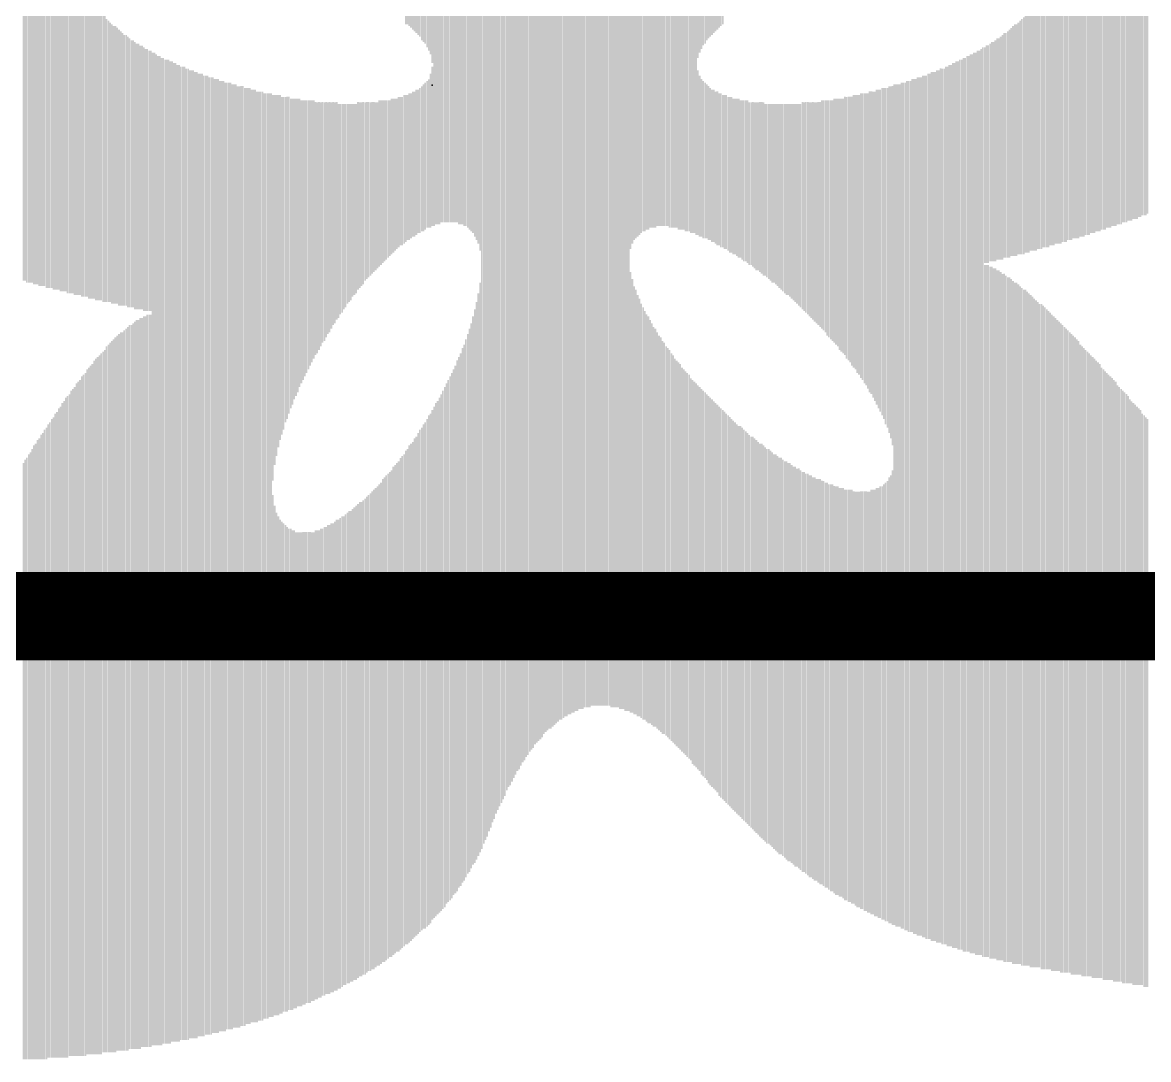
# Model space of a CAD drawing. Extents: x -31.8 to 31.8, y -40.8 to 40.8.
# Drawn here: x -23.448 to -21.832, y -34.926 to -33.438 of the extents above; entities that cross this region are included whole.
import ezdxf

# ---------------------------------------------------------------- set-up
doc = ezdxf.new("R2010")
doc.units = 0
for name, color, linetype in [('21', 253, 'CONTINUOUS'), ('22', 253, 'CONTINUOUS'), ('23', 53, 'CONTINUOUS')]:
    doc.layers.add(name, color=color, linetype=linetype)

# ---------------------------------------------------------------- blocks, each defined once
blk = doc.blocks.new('RECT')
blk.add_solid([(-0.5, -0.5), (0.5, -0.5), (-0.5, 0.5), (0.5, 0.5)])

msp = doc.modelspace()

# ---------------------------------------------------------------- linework, layer by layer
at = {"layer": '22', "const_width": 0.127}
msp.add_lwpolyline([(-25, -34.29), (-20.3, -34.29)], dxfattribs=at)
at = {"layer": '23'}
msp.add_point((-22.86, -33.528), dxfattribs=at)

# ---------------------------------------------------------------- block references
at = {"layer": '21', "rotation": 90}
for p, xscale, yscale in [((-22.7634, -33.3134), 2.4994, 0.0026), ((-22.7608, -33.3109), 2.4942, 0.0024), ((-22.7583, -33.3071), 2.4916, 0.0024), ((-22.7812, -33.3439), 2.5248, 0.0026), ((-22.7786, -33.3389), 2.5196, 0.0024), ((-22.7761, -33.335), 2.5172, 0.0026), ((-22.7735, -33.33), 2.512, 0.0024), ((-22.771, -33.3262), 2.5094, 0.0024), ((-22.7685, -33.3211), 2.5044, 0.0026), ((-22.7659, -33.3173), 2.5018, 0.0024), ((-22.7964, -32.9236), 1.6534, 0.0024), ((-22.7939, -32.9248), 1.6612, 0.0026), ((-22.7913, -32.9286), 1.6738, 0.0024), ((-22.7888, -33.3566), 2.535, 0.0026), ((-22.7862, -33.3515), 2.5298, 0.0024), ((-22.7837, -33.3478), 2.5272, 0.0024), ((-22.8142, -32.921), 1.618, 0.0026), ((-22.8116, -32.9198), 1.6204, 0.0024), ((-22.8091, -32.9197), 1.6256, 0.0024), ((-22.8066, -32.9198), 1.6306, 0.0026), ((-22.804, -32.9197), 1.6358, 0.0024), ((-22.8015, -32.921), 1.6382, 0.0026), ((-22.7989, -32.9223), 1.6458, 0.0024), ((-22.832, -32.9274), 1.595, 0.0026), ((-22.8294, -32.9261), 1.5976, 0.0024), ((-22.8269, -32.9248), 1.6002, 0.0026), ((-22.8243, -32.9236), 1.6026, 0.0024), ((-22.8218, -32.9235), 1.6078, 0.0024), ((-22.8193, -32.9223), 1.6102, 0.0026), ((-22.8167, -32.921), 1.6128, 0.0024), ((-22.8472, -32.935), 1.5798, 0.0024), ((-22.8447, -32.9337), 1.5824, 0.0026), ((-22.8421, -32.9324), 1.585, 0.0024), ((-22.8396, -32.9312), 1.5874, 0.0026), ((-22.837, -32.9299), 1.59, 0.0024), ((-22.8345, -32.9286), 1.5926, 0.0024), ((-22.8624, -32.822), 1.3232, 0.0024), ((-22.8599, -32.827), 1.3386, 0.0024), ((-22.8574, -32.9426), 1.5748, 0.0026), ((-22.8548, -32.94), 1.5748, 0.0024), ((-22.8523, -32.9388), 1.5772, 0.0026), ((-22.8497, -32.9375), 1.5798, 0.0024), ((-22.8802, -32.8169), 1.2776, 0.0024), ((-22.8777, -32.8169), 1.2826, 0.0026), ((-22.8751, -32.8182), 1.2902, 0.0024), ((-22.8726, -32.8181), 1.2954, 0.0024), ((-22.8701, -32.8182), 1.3004, 0.0026), ((-22.8675, -32.8194), 1.308, 0.0024), ((-22.865, -32.8207), 1.3156, 0.0026), ((-22.5703, -32.9617), 1.5772, 0.0024), ((-22.5678, -32.9617), 1.5722, 0.0024), ((-22.5653, -32.9616), 1.5672, 0.0026), ((-22.5627, -32.9604), 1.5646, 0.0024), ((-22.8929, -32.8182), 1.2496, 0.0024), ((-22.8904, -32.8181), 1.2548, 0.0026), ((-22.8878, -32.8181), 1.2598, 0.0024), ((-22.8853, -32.8169), 1.2674, 0.0024), ((-22.8828, -32.8169), 1.2724, 0.0026), ((-22.5602, -32.9604), 1.5594, 0.0026), ((-22.5576, -32.9591), 1.557, 0.0024), ((-22.5551, -32.9604), 1.5544, 0.0024), ((-22.5526, -32.9604), 1.5494, 0.0026), ((-22.55, -32.9604), 1.5494, 0.0024), ((-22.5475, -32.9604), 1.5442, 0.0026), ((-22.5449, -32.9616), 1.5418, 0.0024), ((-22.5424, -32.9616), 1.5418, 0.0024), ((-22.5399, -32.9629), 1.5392, 0.0026), ((-22.5373, -32.9617), 1.5366, 0.0024), ((-22.898, -32.8194), 1.242, 0.0024), ((-22.8955, -32.8181), 1.2446, 0.0026), ((-22.5348, -32.9629), 1.5342, 0.0026), ((-22.5322, -32.9642), 1.5316, 0.0024), ((-22.5297, -32.9642), 1.5316, 0.0024), ((-22.5272, -32.9655), 1.529, 0.0026), ((-22.5246, -32.9655), 1.529, 0.0024), ((-22.5221, -32.9667), 1.5266, 0.0026), ((-22.5195, -32.9693), 1.5264, 0.0024), ((-22.517, -32.9693), 1.5264, 0.0024), ((-22.5145, -32.9705), 1.524, 0.0026), ((-22.5119, -32.9705), 1.524, 0.0024), ((-22.5094, -32.9718), 1.5214, 0.0026), ((-22.5068, -32.9744), 1.5214, 0.0024), ((-22.5043, -32.9744), 1.5214, 0.0024), ((-22.5018, -32.9756), 1.519, 0.0026), ((-22.4992, -32.9756), 1.519, 0.0024), ((-22.4967, -32.9782), 1.5188, 0.0026), ((-22.4941, -32.9794), 1.5164, 0.0024), ((-22.4916, -32.9794), 1.5164, 0.0024), ((-22.4891, -32.982), 1.5162, 0.0026), ((-22.4865, -32.9832), 1.5138, 0.0024), ((-22.484, -32.9832), 1.5138, 0.0026), ((-22.4814, -32.9858), 1.5138, 0.0024), ((-22.4789, -32.8588), 1.2598, 0.0024), ((-22.4764, -32.8563), 1.2496, 0.0026), ((-22.4738, -32.855), 1.242, 0.0024), ((-22.4713, -32.8524), 1.237, 0.0026), ((-22.4687, -32.8525), 1.2318, 0.0024), ((-22.4662, -32.8499), 1.2268, 0.0024), ((-22.4637, -32.8499), 1.2216, 0.0026), ((-22.4611, -32.8499), 1.2166, 0.0024), ((-22.4586, -32.8486), 1.2142, 0.0026), ((-22.456, -32.8486), 1.209, 0.0024), ((-22.4535, -32.8474), 1.2064, 0.0024), ((-22.451, -32.8473), 1.2014, 0.0026), ((-22.4484, -32.8474), 1.1962, 0.0024), ((-22.4459, -32.8461), 1.1938, 0.0026), ((-22.4433, -32.8461), 1.1886, 0.0024), ((-21.8515, -33.2957), 0.8482, 0.0024), ((-21.849, -33.2957), 0.8482, 0.0026), ((-21.8464, -33.2944), 0.8458, 0.0024), ((-21.8439, -33.2944), 0.8458, 0.0024), ((-21.8414, -33.2931), 0.8432, 0.0026), ((-21.8388, -33.2931), 0.8432, 0.0024), ((-21.8363, -33.2918), 0.8458, 0.0026), ((-21.8337, -33.2906), 0.8432, 0.0024), ((-21.9252, -33.3172), 0.856, 0.0026), ((-21.9226, -33.316), 0.8534, 0.0024), ((-21.9201, -33.316), 0.8534, 0.0024), ((-21.9176, -33.316), 0.8534, 0.0026), ((-21.915, -33.3134), 0.8534, 0.0024), ((-21.9125, -33.3134), 0.8534, 0.0026), ((-21.9099, -33.3134), 0.8534, 0.0024), ((-21.9074, -33.3109), 0.8534, 0.0024), ((-21.9049, -33.3109), 0.8534, 0.0026), ((-21.9023, -33.3109), 0.8534, 0.0024), ((-21.8998, -33.3097), 0.8508, 0.0026), ((-21.8972, -33.3084), 0.8534, 0.0024), ((-21.8947, -33.3084), 0.8534, 0.0024), ((-21.8922, -33.3071), 0.8508, 0.0026), ((-21.8896, -33.3071), 0.8508, 0.0024), ((-21.8871, -33.3058), 0.8534, 0.0026), ((-21.8845, -33.3046), 0.8508, 0.0024), ((-21.882, -33.3046), 0.8508, 0.0024), ((-21.8795, -33.3046), 0.8508, 0.0026), ((-21.8769, -33.302), 0.8508, 0.0024), ((-21.8744, -33.302), 0.8508, 0.0026), ((-21.8718, -33.302), 0.8508, 0.0024), ((-21.8693, -33.3007), 0.8484, 0.0024), ((-21.8668, -33.3007), 0.8484, 0.0026), ((-21.8642, -33.2995), 0.8508, 0.0024), ((-21.8617, -33.2982), 0.8484, 0.0026), ((-21.8591, -33.2982), 0.8484, 0.0024), ((-21.8566, -33.2982), 0.8484, 0.0024), ((-21.8541, -33.2969), 0.8458, 0.0026), ((-21.9709, -33.3312), 0.8534, 0.0024), ((-21.9684, -33.3312), 0.8534, 0.0026), ((-21.9658, -33.33), 0.8508, 0.0024), ((-21.9633, -33.3287), 0.8534, 0.0026), ((-21.9607, -33.3287), 0.8534, 0.0024), ((-21.9582, -33.3287), 0.8534, 0.0024), ((-21.9557, -33.3261), 0.8534, 0.0026), ((-21.9531, -33.3261), 0.8534, 0.0024), ((-21.9506, -33.3261), 0.8534, 0.0026), ((-21.948, -33.3236), 0.8534, 0.0024), ((-21.9455, -33.3236), 0.8534, 0.0024), ((-21.943, -33.3236), 0.8534, 0.0026), ((-21.9404, -33.3211), 0.8534, 0.0024), ((-21.9379, -33.3211), 0.8534, 0.0026), ((-21.9353, -33.3211), 0.8534, 0.0024), ((-21.9328, -33.3198), 0.856, 0.0024), ((-21.9303, -33.3185), 0.8534, 0.0026), ((-21.9277, -33.3185), 0.8534, 0.0024), ((-21.9912, -33.3376), 0.8508, 0.0024), ((-21.9887, -33.3376), 0.8508, 0.0026), ((-21.9861, -33.3376), 0.8508, 0.0024), ((-21.9836, -33.3351), 0.8508, 0.0024), ((-21.9811, -33.3351), 0.8508, 0.0026), ((-21.9785, -33.3338), 0.8534, 0.0024), ((-21.976, -33.3338), 0.8534, 0.0026), ((-21.9734, -33.3325), 0.8508, 0.0024), ((-23.4466, -33.4138), 0.7898, 0.0024), ((-23.4441, -33.4138), 0.7898, 0.0024), ((-23.4416, -33.4151), 0.7924, 0.0026), ((-23.439, -33.4151), 0.7924, 0.0024), ((-23.4365, -33.4151), 0.7924, 0.0026), ((-23.4339, -33.4151), 0.7924, 0.0024), ((-23.4314, -33.4163), 0.795, 0.0024), ((-23.4289, -33.4163), 0.795, 0.0026), ((-23.4263, -33.4163), 0.795, 0.0024), ((-23.4238, -33.4176), 0.7974, 0.0026), ((-23.4212, -33.4176), 0.7974, 0.0024), ((-23.4187, -33.4176), 0.7974, 0.0024), ((-23.4162, -33.4176), 0.7974, 0.0026), ((-23.4136, -33.4201), 0.7976, 0.0024), ((-23.4111, -33.4201), 0.7976, 0.0026), ((-23.4085, -33.4201), 0.7976, 0.0024), ((-23.406, -33.4201), 0.7976, 0.0024), ((-23.4035, -33.4214), 0.8, 0.0026), ((-23.4009, -33.4214), 0.8, 0.0024), ((-23.3984, -33.4214), 0.8, 0.0026), ((-23.3958, -33.4214), 0.8, 0.0024), ((-23.3933, -33.4227), 0.8026, 0.0024), ((-23.3908, -33.4227), 0.8026, 0.0026), ((-23.3882, -33.424), 0.8, 0.0024), ((-23.3857, -33.424), 0.8, 0.0026), ((-23.3831, -33.4252), 0.8026, 0.0024), ((-23.3806, -33.4252), 0.8026, 0.0024), ((-23.3781, -33.4252), 0.8026, 0.0026), ((-23.3755, -33.4252), 0.8026, 0.0024), ((-23.373, -33.4265), 0.805, 0.0026), ((-23.3704, -33.4277), 0.8026, 0.0024), ((-23.3679, -33.4277), 0.8026, 0.0024), ((-23.3654, -33.4277), 0.8026, 0.0026), ((-23.3628, -33.429), 0.8052, 0.0024), ((-23.3603, -33.429), 0.8052, 0.0026), ((-23.3577, -33.429), 0.8052, 0.0024), ((-23.3552, -33.4303), 0.8026, 0.0024), ((-23.3527, -33.4315), 0.8052, 0.0026), ((-23.3501, -33.4315), 0.8052, 0.0024), ((-22.7558, -33.8672), 1.3614, 0.0026), ((-22.7532, -33.8811), 1.3182, 0.0024), ((-22.5729, -33.4849), 0.541, 0.0026), ((-22.7507, -33.89), 1.2904, 0.0026), ((-22.5754, -33.5001), 0.5258, 0.0024), ((-22.7481, -33.8964), 1.2724, 0.0024), ((-22.578, -33.8417), 1.1684, 0.0026), ((-22.7456, -33.9014), 1.2522, 0.0024), ((-22.5805, -33.8481), 1.1556, 0.0024), ((-22.7431, -33.904), 1.237, 0.0026), ((-22.5856, -33.8583), 1.1302, 0.0026), ((-22.583, -33.8544), 1.143, 0.0024), ((-22.7405, -33.9065), 1.2218, 0.0024), ((-22.738, -33.9091), 1.2064, 0.0026), ((-22.5881, -33.8634), 1.12, 0.0024), ((-22.7354, -33.9116), 1.1964, 0.0024), ((-22.7329, -33.9142), 1.181, 0.0024), ((-22.5932, -33.871), 1.0998, 0.0024), ((-22.5907, -33.8684), 1.11, 0.0026), ((-22.7304, -33.9142), 1.1708, 0.0026), ((-22.7278, -33.9167), 1.1608, 0.0024), ((-22.6008, -33.8812), 1.0794, 0.0024), ((-22.5983, -33.8786), 1.0846, 0.0026), ((-22.5957, -33.8748), 1.0922, 0.0024), ((-22.7253, -33.918), 1.148, 0.0026), ((-22.7227, -33.9192), 1.1404, 0.0024), ((-22.7202, -33.9193), 1.1302, 0.0024), ((-22.6059, -33.8862), 1.0642, 0.0024), ((-22.6034, -33.885), 1.0718, 0.0026), ((-22.7177, -33.9205), 1.1226, 0.0026), ((-22.7151, -33.9218), 1.115, 0.0024), ((-22.7126, -33.9218), 1.1048, 0.0026), ((-22.6161, -33.8951), 1.0464, 0.0026), ((-22.6135, -33.8938), 1.049, 0.0024), ((-22.611, -33.8913), 1.054, 0.0026), ((-22.6084, -33.8887), 1.0592, 0.0024), ((-22.71, -33.9231), 1.0972, 0.0024), ((-22.7075, -33.923), 1.0922, 0.0024), ((-22.705, -33.9243), 1.0846, 0.0026), ((-22.7024, -33.9243), 1.0794, 0.0024), ((-22.6999, -33.9231), 1.0718, 0.0026), ((-22.6973, -33.923), 1.0668, 0.0024), ((-22.6288, -33.904), 1.0286, 0.0026), ((-22.6262, -33.9027), 1.0312, 0.0024), ((-22.6237, -33.9014), 1.0338, 0.0026), ((-22.6211, -33.8989), 1.0388, 0.0024), ((-22.6186, -33.8976), 1.0414, 0.0024), ((-23.3476, -33.6132), 0.4418, 0.0026), ((-23.345, -33.6195), 0.4292, 0.0024), ((-22.6948, -33.9231), 1.0616, 0.0024), ((-22.6923, -33.923), 1.0566, 0.0026), ((-22.6897, -33.9243), 1.054, 0.0024), ((-22.6872, -33.9243), 1.049, 0.0026), ((-22.6846, -33.9231), 1.0464, 0.0024), ((-22.6821, -33.923), 1.0414, 0.0024), ((-22.6796, -33.9231), 1.0362, 0.0026), ((-22.677, -33.9218), 1.0336, 0.0024), ((-22.6745, -33.9218), 1.0336, 0.0026), ((-22.6516, -33.9154), 1.021, 0.0024), ((-22.6491, -33.9142), 1.0184, 0.0026), ((-22.6465, -33.9142), 1.0184, 0.0024), ((-22.644, -33.9129), 1.021, 0.0024), ((-22.6415, -33.9104), 1.021, 0.0026), ((-22.6389, -33.9104), 1.021, 0.0024), ((-22.6364, -33.9091), 1.0236, 0.0026), ((-22.6338, -33.9078), 1.0262, 0.0024), ((-22.6313, -33.9053), 1.026, 0.0024), ((-21.9938, -33.5827), 0.3656, 0.0026), ((-23.3425, -33.6233), 0.4268, 0.0024), ((-23.34, -33.6259), 0.4216, 0.0026), ((-23.3374, -33.6272), 0.419, 0.0024), ((-22.6719, -33.9218), 1.0286, 0.0024), ((-22.6694, -33.9205), 1.0262, 0.0024), ((-22.6669, -33.9205), 1.0262, 0.0026), ((-22.6643, -33.9192), 1.0236, 0.0024), ((-22.6618, -33.9192), 1.0236, 0.0026), ((-22.6592, -33.918), 1.021, 0.0024), ((-22.6567, -33.918), 1.021, 0.0024), ((-22.6542, -33.9167), 1.0184, 0.0026), ((-22.0039, -33.5941), 0.348, 0.0024), ((-22.0014, -33.5903), 0.3504, 0.0026), ((-21.9988, -33.589), 0.353, 0.0024), ((-21.9963, -33.5865), 0.358, 0.0024), ((-23.3349, -33.6297), 0.414, 0.0026), ((-23.3323, -33.6322), 0.414, 0.0024), ((-23.3298, -33.6335), 0.4114, 0.0024), ((-23.3273, -33.636), 0.4064, 0.0026), ((-23.3247, -33.6373), 0.4038, 0.0024), ((-23.3222, -33.6386), 0.4012, 0.0026), ((-22.0192, -33.6043), 0.3326, 0.0026), ((-22.0166, -33.603), 0.3352, 0.0024), ((-22.0141, -33.6017), 0.3378, 0.0026), ((-22.0115, -33.6005), 0.3402, 0.0024), ((-22.009, -33.5967), 0.3428, 0.0024), ((-22.0065, -33.5954), 0.3454, 0.0026), ((-23.3196, -33.6411), 0.4012, 0.0024), ((-23.3171, -33.6424), 0.3986, 0.0024), ((-23.3146, -33.6424), 0.3986, 0.0026), ((-23.312, -33.6436), 0.3962, 0.0024), ((-23.3095, -33.6462), 0.3962, 0.0026), ((-23.3069, -33.6475), 0.3936, 0.0024), ((-23.3044, -33.6487), 0.3912, 0.0024), ((-22.0395, -33.6144), 0.3226, 0.0026), ((-22.0369, -33.6144), 0.3226, 0.0024), ((-22.0344, -33.6132), 0.325, 0.0024), ((-22.0319, -33.6119), 0.3276, 0.0026), ((-22.0293, -33.6094), 0.3276, 0.0024), ((-22.0268, -33.6081), 0.3302, 0.0026), ((-22.0242, -33.6068), 0.3328, 0.0024), ((-22.0217, -33.6068), 0.3328, 0.0024), ((-23.3019, -33.65), 0.3886, 0.0026), ((-23.2993, -33.65), 0.3886, 0.0024), ((-23.2968, -33.6525), 0.3886, 0.0026), ((-23.2942, -33.6538), 0.386, 0.0024), ((-23.2917, -33.6551), 0.3834, 0.0024), ((-23.2892, -33.6551), 0.3834, 0.0026), ((-23.2866, -33.6576), 0.3836, 0.0024), ((-23.2841, -33.6589), 0.381, 0.0026), ((-23.2815, -33.6589), 0.381, 0.0024), ((-23.279, -33.6602), 0.3784, 0.0024), ((-23.2765, -33.6602), 0.3784, 0.0026), ((-22.0649, -33.6271), 0.3124, 0.0026), ((-22.0623, -33.6271), 0.3124, 0.0024), ((-22.0598, -33.6246), 0.3124, 0.0024), ((-22.0573, -33.6233), 0.315, 0.0026), ((-22.0547, -33.6233), 0.315, 0.0024), ((-22.0522, -33.6221), 0.3174, 0.0026), ((-22.0496, -33.6195), 0.3174, 0.0024), ((-22.0471, -33.6195), 0.3174, 0.0024), ((-22.0446, -33.6182), 0.32, 0.0026), ((-22.042, -33.617), 0.3224, 0.0024), ((-23.2739, -33.6627), 0.3784, 0.0024), ((-23.2714, -33.664), 0.3758, 0.0026), ((-23.2688, -33.664), 0.3758, 0.0024), ((-23.2663, -33.6652), 0.3734, 0.0024), ((-23.2638, -33.6652), 0.3734, 0.0026), ((-23.2612, -34.1936), 1.4248, 0.0024), ((-23.2587, -34.1936), 1.4248, 0.0026), ((-23.2561, -34.1948), 1.4224, 0.0024), ((-23.2536, -34.1961), 1.4198, 0.0024), ((-23.2511, -34.1961), 1.4198, 0.0026), ((-22.0928, -34.1288), 1.2852, 0.0024), ((-22.0903, -34.1288), 1.2852, 0.0026), ((-22.0877, -34.1288), 1.2902, 0.0024), ((-22.0852, -34.1288), 1.2902, 0.0024), ((-22.0827, -34.1275), 1.2928, 0.0026), ((-22.0801, -34.1288), 1.2954, 0.0024), ((-22.0776, -34.1275), 1.298, 0.0026), ((-22.075, -34.1275), 1.298, 0.0024), ((-22.0725, -34.1263), 1.3004, 0.0024), ((-22.07, -34.1262), 1.3056, 0.0026), ((-22.0674, -33.6284), 0.3098, 0.0024), ((-23.2485, -34.1974), 1.4172, 0.0024), ((-23.246, -34.1961), 1.4148, 0.0026), ((-23.2434, -34.1974), 1.4122, 0.0024), ((-23.2409, -34.1974), 1.4122, 0.0024), ((-23.2384, -34.1974), 1.4122, 0.0026), ((-23.2358, -34.1987), 1.4096, 0.0024), ((-23.2333, -34.1974), 1.407, 0.0026), ((-23.2307, -34.1986), 1.4046, 0.0024), ((-23.2282, -34.1986), 1.4046, 0.0024), ((-23.2257, -34.1999), 1.402, 0.0026), ((-23.2231, -34.1999), 1.402, 0.0024), ((-23.2206, -34.1999), 1.397, 0.0026), ((-23.218, -34.1999), 1.397, 0.0024), ((-23.2155, -34.1999), 1.397, 0.0024), ((-22.8599, -33.6157), 0.2286, 0.0024), ((-22.1233, -34.1313), 1.2598, 0.0024), ((-22.1208, -34.1326), 1.2624, 0.0026), ((-22.1182, -34.1313), 1.265, 0.0024), ((-22.1157, -34.1313), 1.265, 0.0026), ((-22.1131, -34.1313), 1.27, 0.0024), ((-22.1106, -34.1313), 1.27, 0.0024), ((-22.1081, -34.1301), 1.2724, 0.0026), ((-22.1055, -34.1313), 1.275, 0.0024), ((-22.103, -34.13), 1.2776, 0.0026), ((-22.1004, -34.13), 1.2776, 0.0024), ((-22.0979, -34.1301), 1.2826, 0.0024), ((-22.0954, -34.1301), 1.2826, 0.0026), ((-23.213, -34.2012), 1.3944, 0.0026), ((-23.2104, -34.2012), 1.3944, 0.0024), ((-23.2079, -34.2012), 1.3892, 0.0026), ((-23.2053, -34.2012), 1.3892, 0.0024), ((-23.2028, -34.2012), 1.3892, 0.0024), ((-23.2003, -34.2024), 1.3868, 0.0026), ((-23.1977, -34.2024), 1.3868, 0.0024), ((-23.1952, -34.2024), 1.3818, 0.0026), ((-23.1926, -34.2024), 1.3818, 0.0024), ((-23.1901, -34.2024), 1.3818, 0.0024), ((-23.1876, -34.2037), 1.3792, 0.0026), ((-23.185, -34.2025), 1.3766, 0.0024), ((-23.1825, -34.2025), 1.3766, 0.0026), ((-23.1799, -34.2037), 1.3742, 0.0024), ((-23.1774, -34.2037), 1.3742, 0.0024), ((-23.1749, -34.2024), 1.3716, 0.0026), ((-23.1723, -34.2037), 1.369, 0.0024), ((-23.1698, -34.2037), 1.369, 0.0026), ((-23.1672, -34.2037), 1.369, 0.0024), ((-22.865, -33.6259), 0.2132, 0.0026), ((-22.8624, -33.622), 0.221, 0.0024), ((-22.4789, -33.6246), 0.2362, 0.0024), ((-22.4764, -33.6297), 0.231, 0.0026), ((-22.4738, -33.6322), 0.226, 0.0024), ((-22.1716, -34.1313), 1.2242, 0.0026), ((-22.169, -34.1326), 1.2268, 0.0024), ((-22.1665, -34.1326), 1.2268, 0.0026), ((-22.1639, -34.1326), 1.2318, 0.0024), ((-22.1614, -34.1326), 1.2318, 0.0024), ((-22.1589, -34.1326), 1.2318, 0.0026), ((-22.1563, -34.1326), 1.237, 0.0024), ((-22.1538, -34.1326), 1.237, 0.0026), ((-22.1512, -34.1339), 1.2394, 0.0024), ((-22.1487, -34.1326), 1.242, 0.0024), ((-22.1462, -34.1326), 1.242, 0.0026), ((-22.1436, -34.1326), 1.247, 0.0024), ((-22.1411, -34.1326), 1.247, 0.0026), ((-22.1385, -34.1326), 1.247, 0.0024), ((-22.136, -34.1326), 1.2522, 0.0024), ((-22.1335, -34.1326), 1.2522, 0.0026), ((-22.1309, -34.1313), 1.2548, 0.0024), ((-22.1284, -34.1326), 1.2572, 0.0026), ((-22.1258, -34.1326), 1.2572, 0.0024), ((-23.1647, -34.2037), 1.364, 0.0024), ((-23.1622, -34.2037), 1.364, 0.0026), ((-23.1596, -34.2037), 1.364, 0.0024), ((-23.1571, -34.205), 1.3614, 0.0026), ((-23.1545, -34.2037), 1.3588, 0.0024), ((-23.152, -34.2037), 1.3588, 0.0024), ((-23.1495, -34.2037), 1.3588, 0.0026), ((-23.1469, -34.205), 1.3562, 0.0024), ((-23.1444, -34.2037), 1.3538, 0.0026), ((-23.1418, -34.2037), 1.3538, 0.0024), ((-23.1393, -34.205), 1.3512, 0.0024), ((-23.1368, -34.205), 1.3512, 0.0026), ((-23.1342, -34.2037), 1.3488, 0.0024), ((-23.1317, -34.2037), 1.3488, 0.0026), ((-23.1291, -34.205), 1.3462, 0.0024), ((-23.1266, -34.2037), 1.3436, 0.0024), ((-23.1241, -34.2037), 1.3436, 0.0026), ((-23.1215, -34.2037), 1.3436, 0.0024), ((-23.119, -34.2037), 1.3386, 0.0026), ((-23.1164, -34.2037), 1.3386, 0.0024), ((-23.1139, -34.2037), 1.3386, 0.0024), ((-22.8828, -33.6386), 0.2082, 0.0026), ((-22.8802, -33.6373), 0.2056, 0.0024), ((-22.8777, -33.636), 0.2082, 0.0026), ((-22.8751, -33.6335), 0.2082, 0.0024), ((-22.8726, -33.6322), 0.2108, 0.0024), ((-22.8701, -33.6297), 0.2108, 0.0026), ((-22.8675, -33.6271), 0.2108, 0.0024), ((-22.4713, -33.6348), 0.226, 0.0026), ((-22.4687, -33.636), 0.2236, 0.0024), ((-22.4662, -33.6373), 0.221, 0.0024), ((-22.4637, -33.6398), 0.221, 0.0026), ((-22.4611, -33.6411), 0.2184, 0.0024), ((-22.4586, -33.6436), 0.2184, 0.0026), ((-22.456, -33.6436), 0.2184, 0.0024), ((-22.2224, -33.7605), 0.452, 0.0026), ((-22.2198, -33.763), 0.4572, 0.0024), ((-22.2173, -33.7656), 0.4622, 0.0026), ((-22.2147, -33.7669), 0.4698, 0.0024), ((-22.2122, -33.7694), 0.4748, 0.0024), ((-22.2097, -33.7732), 0.4826, 0.0026), ((-22.2071, -33.7757), 0.4876, 0.0024), ((-22.2046, -33.7783), 0.4978, 0.0026), ((-22.202, -33.7821), 0.5054, 0.0024), ((-22.1995, -33.7871), 0.5156, 0.0024), ((-22.197, -34.1301), 1.2064, 0.0026), ((-22.1944, -34.1313), 1.209, 0.0024), ((-22.1919, -34.1313), 1.209, 0.0026), ((-22.1893, -34.1313), 1.209, 0.0024), ((-22.1868, -34.1313), 1.2142, 0.0024), ((-22.1843, -34.1313), 1.2142, 0.0026), ((-22.1817, -34.1326), 1.2166, 0.0024), ((-22.1792, -34.1313), 1.2192, 0.0026), ((-22.1766, -34.1326), 1.2216, 0.0024), ((-22.1741, -34.1326), 1.2216, 0.0024), ((-23.1114, -34.205), 1.336, 0.0026), ((-23.1088, -34.2037), 1.3334, 0.0024), ((-23.1063, -34.2037), 1.3334, 0.0026), ((-23.1037, -34.2037), 1.3334, 0.0024), ((-23.1012, -34.2037), 1.3284, 0.0024), ((-23.0987, -34.2037), 1.3284, 0.0026), ((-23.0961, -34.2037), 1.3284, 0.0024), ((-23.0936, -34.2025), 1.3258, 0.0026), ((-23.091, -34.2025), 1.3258, 0.0024), ((-23.0885, -33.8189), 0.5536, 0.0024), ((-23.086, -33.8075), 0.5308, 0.0026), ((-23.0834, -33.8011), 0.5182, 0.0024), ((-23.0809, -33.7948), 0.5054, 0.0026), ((-23.0783, -33.7897), 0.4952, 0.0024), ((-23.0758, -33.7872), 0.485, 0.0024), ((-23.0733, -33.7834), 0.4774, 0.0026), ((-23.0707, -33.7783), 0.4672, 0.0024), ((-23.0682, -33.7757), 0.4622, 0.0026), ((-23.0656, -33.7719), 0.4546, 0.0024), ((-23.0631, -33.7694), 0.4444, 0.0024), ((-23.0606, -33.7668), 0.4394, 0.0026), ((-23.058, -33.763), 0.4318, 0.0024), ((-23.0555, -33.7605), 0.4266, 0.0026), ((-23.0529, -33.7579), 0.4216, 0.0024), ((-23.0504, -33.7541), 0.414, 0.0024), ((-23.0479, -33.7528), 0.4064, 0.0026), ((-23.0453, -33.7503), 0.4014, 0.0024), ((-23.0428, -33.7478), 0.3962, 0.0026), ((-23.0402, -33.7452), 0.3912, 0.0024), ((-23.0377, -33.7427), 0.386, 0.0024), ((-23.0352, -33.7401), 0.381, 0.0026), ((-23.0326, -33.7376), 0.376, 0.0024), ((-23.0301, -33.7351), 0.3708, 0.0026), ((-22.9361, -33.669), 0.2388, 0.0024), ((-22.9336, -33.6678), 0.2362, 0.0026), ((-22.931, -33.6665), 0.2336, 0.0024), ((-22.9285, -33.6652), 0.2312, 0.0026), ((-22.9259, -33.6639), 0.2286, 0.0024), ((-22.9234, -33.6627), 0.226, 0.0024), ((-22.9209, -33.6614), 0.2236, 0.0026), ((-22.9183, -33.6589), 0.2234, 0.0024), ((-22.9158, -33.6576), 0.221, 0.0026), ((-22.9132, -33.6563), 0.2184, 0.0024), ((-22.9107, -33.6551), 0.2158, 0.0024), ((-22.9082, -33.6526), 0.2158, 0.0026), ((-22.9056, -33.6513), 0.2132, 0.0024), ((-22.9031, -33.6513), 0.2132, 0.0026), ((-22.9005, -33.6487), 0.2134, 0.0024), ((-22.898, -33.6474), 0.2108, 0.0024), ((-22.8955, -33.6462), 0.2082, 0.0026), ((-22.8929, -33.6449), 0.2108, 0.0024), ((-22.8904, -33.6437), 0.2082, 0.0026), ((-22.8878, -33.6411), 0.2082, 0.0024), ((-22.8853, -33.6411), 0.2082, 0.0024), ((-22.4535, -33.6462), 0.2184, 0.0024), ((-22.451, -33.6474), 0.221, 0.0026), ((-22.4484, -33.6487), 0.2184, 0.0024), ((-22.4459, -33.65), 0.221, 0.0026), ((-22.4433, -33.6513), 0.2184, 0.0024), ((-22.4408, -33.6525), 0.221, 0.0024), ((-22.4383, -33.6525), 0.221, 0.0026), ((-22.4357, -33.6551), 0.2208, 0.0024), ((-22.4332, -33.6564), 0.2234, 0.0026), ((-22.4306, -33.6564), 0.2234, 0.0024), ((-22.4281, -33.6589), 0.2234, 0.0024), ((-22.4256, -33.6589), 0.2234, 0.0026), ((-22.423, -33.6602), 0.226, 0.0024), ((-22.4205, -33.6614), 0.2286, 0.0026), ((-22.4179, -33.6627), 0.226, 0.0024), ((-22.4154, -33.6639), 0.2286, 0.0024), ((-22.4129, -33.6652), 0.2312, 0.0026), ((-22.4103, -33.6652), 0.2312, 0.0024), ((-22.4078, -33.6665), 0.2336, 0.0026), ((-22.3011, -33.7135), 0.3276, 0.0024), ((-22.2986, -33.7147), 0.3302, 0.0026), ((-22.296, -33.716), 0.3328, 0.0024), ((-22.2935, -33.7186), 0.3378, 0.0026), ((-22.2909, -33.7198), 0.3404, 0.0024), ((-22.2884, -33.7211), 0.3428, 0.0024), ((-22.2859, -33.7224), 0.3454, 0.0026), ((-22.2833, -33.7224), 0.3504, 0.0024), ((-22.2808, -33.7237), 0.353, 0.0026), ((-22.2782, -33.7249), 0.3556, 0.0024), ((-22.2757, -33.7275), 0.3606, 0.0024), ((-22.2732, -33.7287), 0.3632, 0.0026), ((-22.2706, -33.73), 0.3658, 0.0024), ((-22.2681, -33.73), 0.3708, 0.0026), ((-22.2655, -33.7326), 0.3758, 0.0024), ((-22.263, -33.7338), 0.3784, 0.0024), ((-22.2605, -33.7351), 0.381, 0.0026), ((-22.2579, -33.7376), 0.386, 0.0024), ((-22.2554, -33.7376), 0.3912, 0.0026), ((-22.2528, -33.7389), 0.3936, 0.0024), ((-22.2503, -33.7414), 0.3988, 0.0024), ((-22.2478, -33.7427), 0.4012, 0.0026), ((-22.2452, -33.744), 0.4088, 0.0024), ((-22.2427, -33.7453), 0.4114, 0.0026), ((-22.2401, -33.7478), 0.4164, 0.0024), ((-22.2376, -33.7491), 0.419, 0.0024), ((-22.2351, -33.7516), 0.4242, 0.0026), ((-22.2325, -33.7528), 0.4318, 0.0024), ((-22.23, -33.7541), 0.4344, 0.0026), ((-22.2274, -33.7567), 0.4394, 0.0024), ((-22.2249, -33.7592), 0.4444, 0.0024), ((-23.0275, -33.7338), 0.3632, 0.0024), ((-23.025, -33.7326), 0.3606, 0.0024), ((-23.0225, -33.73), 0.3556, 0.0026), ((-23.0199, -33.7275), 0.3504, 0.0024), ((-23.0174, -33.7249), 0.3454, 0.0026), ((-23.0148, -33.7237), 0.3428, 0.0024), ((-23.0123, -33.7211), 0.3378, 0.0024), ((-23.0098, -33.7186), 0.3326, 0.0026), ((-23.0072, -33.7173), 0.3302, 0.0024), ((-23.0047, -33.7148), 0.325, 0.0026), ((-23.0021, -33.7122), 0.32, 0.0024), ((-22.9996, -33.711), 0.3174, 0.0024), ((-22.9971, -33.7084), 0.3124, 0.0026), ((-22.9945, -33.7084), 0.3074, 0.0024), ((-22.992, -33.7059), 0.3022, 0.0026), ((-22.9894, -33.7046), 0.2996, 0.0024), ((-22.9869, -33.7021), 0.2946, 0.0024), ((-22.9844, -33.7008), 0.292, 0.0026), ((-22.9818, -33.6982), 0.287, 0.0024), ((-22.9793, -33.697), 0.2844, 0.0026), ((-22.9767, -33.6957), 0.282, 0.0024), ((-22.9742, -33.6932), 0.2768, 0.0024), ((-22.9717, -33.6919), 0.2742, 0.0026), ((-22.9691, -33.6906), 0.2718, 0.0024), ((-22.9666, -33.6868), 0.2692, 0.0026), ((-22.964, -33.6856), 0.2666, 0.0024), ((-22.9615, -33.6843), 0.264, 0.0024), ((-22.959, -33.683), 0.2616, 0.0026), ((-22.9564, -33.6805), 0.2564, 0.0024), ((-22.9539, -33.6792), 0.254, 0.0026), ((-22.9513, -33.6779), 0.2514, 0.0024), ((-22.9488, -33.6767), 0.2488, 0.0024), ((-22.9463, -33.6754), 0.2464, 0.0026), ((-22.9437, -33.6741), 0.2438, 0.0024), ((-22.9412, -33.6729), 0.2412, 0.0026), ((-22.9386, -33.6716), 0.2386, 0.0024), ((-22.4052, -33.6691), 0.2336, 0.0024), ((-22.4027, -33.6691), 0.2336, 0.0024), ((-22.4002, -33.6703), 0.2362, 0.0026), ((-22.3976, -33.6716), 0.2386, 0.0024), ((-22.3951, -33.6729), 0.2412, 0.0026), ((-22.3925, -33.6729), 0.2412, 0.0024), ((-22.39, -33.6741), 0.2438, 0.0024), ((-22.3875, -33.6754), 0.2464, 0.0026), ((-22.3849, -33.6767), 0.2488, 0.0024), ((-22.3824, -33.6779), 0.2464, 0.0026), ((-22.3798, -33.6792), 0.2488, 0.0024), ((-22.3773, -33.6805), 0.2514, 0.0024), ((-22.3748, -33.6817), 0.254, 0.0026), ((-22.3722, -33.683), 0.2566, 0.0024), ((-22.3697, -33.683), 0.2566, 0.0026), ((-22.3671, -33.6843), 0.259, 0.0024), ((-22.3646, -33.6855), 0.2616, 0.0024), ((-22.3621, -33.6868), 0.2642, 0.0026), ((-22.3595, -33.6881), 0.2666, 0.0024), ((-22.357, -33.6894), 0.2692, 0.0026), ((-22.3544, -33.6906), 0.2718, 0.0024), ((-22.3519, -33.6919), 0.2742, 0.0024), ((-22.3494, -33.6919), 0.2742, 0.0026), ((-22.3468, -33.6932), 0.2768, 0.0024), ((-22.3443, -33.6944), 0.2794, 0.0026), ((-22.3417, -33.6957), 0.282, 0.0024), ((-22.3392, -33.697), 0.2844, 0.0024), ((-22.3367, -33.6982), 0.287, 0.0026), ((-22.3341, -33.6995), 0.2896, 0.0024), ((-22.3316, -33.7008), 0.292, 0.0026), ((-22.329, -33.7008), 0.2972, 0.0024), ((-22.3265, -33.7021), 0.2996, 0.0024), ((-22.324, -33.7033), 0.3022, 0.0026), ((-22.3214, -33.7046), 0.3048, 0.0024), ((-22.3189, -33.7059), 0.3072, 0.0026), ((-22.3163, -33.7072), 0.3098, 0.0024), ((-22.3138, -33.7084), 0.3124, 0.0024), ((-22.3113, -33.7097), 0.3148, 0.0026), ((-22.3087, -33.711), 0.3174, 0.0024), ((-22.3062, -33.7122), 0.32, 0.0026), ((-22.3036, -33.7135), 0.3226, 0.0024), ((-22.0674, -34.2825), 0.993, 0.0024), ((-22.0649, -34.2825), 0.993, 0.0026), ((-22.0623, -34.2825), 0.993, 0.0024), ((-22.0598, -34.285), 0.993, 0.0024), ((-22.0573, -34.285), 0.993, 0.0026), ((-22.0547, -34.2862), 0.9906, 0.0024), ((-22.0522, -34.2862), 0.9906, 0.0026), ((-22.0496, -34.2888), 0.9906, 0.0024), ((-22.0471, -34.2888), 0.9906, 0.0024), ((-22.5754, -34.1123), 0.6324, 0.0024), ((-22.5729, -34.1174), 0.6222, 0.0026), ((-22.0446, -34.2901), 0.988, 0.0026), ((-22.042, -34.2914), 0.9854, 0.0024), ((-22.0395, -34.2926), 0.988, 0.0026), ((-22.0369, -34.2939), 0.9854, 0.0024), ((-22.0344, -34.2951), 0.983, 0.0024), ((-22.0319, -34.2951), 0.983, 0.0026), ((-22.0293, -34.2964), 0.9804, 0.0024), ((-22.0268, -34.299), 0.9804, 0.0026), ((-22.7913, -34.2202), 0.8178, 0.0024), ((-22.5703, -34.1237), 0.6146, 0.0024), ((-22.5678, -34.1262), 0.6096, 0.0024), ((-22.0242, -34.3003), 0.9778, 0.0024), ((-22.0217, -34.3003), 0.9778, 0.0024), ((-22.0192, -34.3015), 0.9754, 0.0026), ((-22.0166, -34.3028), 0.9728, 0.0024), ((-22.0141, -34.3053), 0.9728, 0.0026), ((-22.0115, -34.3066), 0.9702, 0.0024), ((-22.009, -34.3066), 0.9702, 0.0024), ((-22.0065, -34.3079), 0.9676, 0.0026), ((-22.7964, -34.2393), 0.8, 0.0024), ((-22.7939, -34.2304), 0.8076, 0.0026), ((-22.5653, -34.1313), 0.6046, 0.0026), ((-22.5627, -34.1339), 0.5994, 0.0024), ((-22.5602, -34.1389), 0.5944, 0.0026), ((-22.0039, -34.3091), 0.9652, 0.0024), ((-22.0014, -34.3116), 0.9652, 0.0026), ((-21.9988, -34.3129), 0.9626, 0.0024), ((-21.9963, -34.3142), 0.96, 0.0024), ((-21.9938, -34.3155), 0.9574, 0.0026), ((-21.9912, -34.3167), 0.955, 0.0024), ((-21.9887, -34.318), 0.9524, 0.0026), ((-21.9861, -34.3193), 0.955, 0.0024), ((-23.2688, -34.3828), 1.0514, 0.0024), ((-23.2663, -34.3828), 1.0514, 0.0024), ((-23.2638, -34.3828), 1.0514, 0.0026), ((-22.7989, -34.2469), 0.795, 0.0024), ((-22.5576, -34.1427), 0.5918, 0.0024), ((-22.5551, -34.1453), 0.5866, 0.0024), ((-22.5526, -34.1491), 0.5842, 0.0026), ((-21.9836, -34.3206), 0.9524, 0.0024), ((-21.9811, -34.3218), 0.95, 0.0026), ((-21.9785, -34.3231), 0.9474, 0.0024), ((-21.976, -34.3244), 0.9448, 0.0026), ((-21.9734, -34.3256), 0.9424, 0.0024), ((-21.9709, -34.3282), 0.9422, 0.0024), ((-23.2968, -34.3942), 1.0388, 0.0026), ((-23.2942, -34.3917), 1.0388, 0.0024), ((-23.2917, -34.3917), 1.0388, 0.0024), ((-23.2892, -34.3904), 1.0414, 0.0026), ((-23.2866, -34.3891), 1.044, 0.0024), ((-23.2841, -34.3879), 1.0464, 0.0026), ((-23.2815, -34.3879), 1.0464, 0.0024), ((-23.279, -34.3866), 1.049, 0.0024), ((-23.2765, -34.3853), 1.0464, 0.0026), ((-23.2739, -34.384), 1.049, 0.0024), ((-23.2714, -34.384), 1.049, 0.0026), ((-22.804, -34.2609), 0.7822, 0.0024), ((-22.8015, -34.2532), 0.7874, 0.0026), ((-22.55, -34.1516), 0.5842, 0.0024), ((-22.5475, -34.1542), 0.579, 0.0026), ((-22.5449, -34.158), 0.5766, 0.0024), ((-22.5424, -34.1618), 0.574, 0.0024), ((-21.9684, -34.3294), 0.9398, 0.0026), ((-21.9658, -34.3307), 0.9372, 0.0024), ((-21.9633, -34.332), 0.9346, 0.0026), ((-21.9607, -34.3332), 0.9322, 0.0024), ((-21.9582, -34.3358), 0.9322, 0.0024), ((-21.9557, -34.3371), 0.9296, 0.0026), ((-21.9531, -34.3384), 0.927, 0.0024), ((-23.3146, -34.4031), 1.0262, 0.0026), ((-23.312, -34.4006), 1.026, 0.0024), ((-23.3095, -34.3993), 1.0286, 0.0026), ((-23.3069, -34.398), 1.0312, 0.0024), ((-23.3044, -34.398), 1.0312, 0.0024), ((-23.3019, -34.3967), 1.0338, 0.0026), ((-23.2993, -34.3955), 1.0362, 0.0024), ((-22.8091, -34.2723), 0.7746, 0.0024), ((-22.8066, -34.2672), 0.7798, 0.0026), ((-22.5399, -34.1631), 0.5714, 0.0026), ((-22.5373, -34.1669), 0.5688, 0.0024), ((-22.5348, -34.1707), 0.5664, 0.0026), ((-22.5322, -34.1732), 0.5664, 0.0024), ((-21.9506, -34.3396), 0.9246, 0.0026), ((-21.948, -34.3409), 0.922, 0.0024), ((-21.9455, -34.3422), 0.9194, 0.0024), ((-21.943, -34.3447), 0.9194, 0.0026), ((-21.9404, -34.346), 0.9168, 0.0024), ((-21.9379, -34.3472), 0.9144, 0.0026), ((-23.3273, -34.4095), 1.0134, 0.0026), ((-23.3247, -34.4082), 1.016, 0.0024), ((-23.3222, -34.4069), 1.0186, 0.0026), ((-23.3196, -34.4057), 1.021, 0.0024), ((-23.3171, -34.4044), 1.0236, 0.0024), ((-22.8167, -34.2888), 0.767, 0.0024), ((-22.8142, -34.285), 0.7696, 0.0026), ((-22.8116, -34.2786), 0.7722, 0.0024), ((-22.5297, -34.1771), 0.5638, 0.0024), ((-22.5272, -34.1783), 0.5614, 0.0026), ((-22.5246, -34.1821), 0.5588, 0.0024), ((-22.5221, -34.1846), 0.5588, 0.0026), ((-21.9353, -34.3485), 0.9118, 0.0024), ((-21.9328, -34.3498), 0.9092, 0.0024), ((-21.9303, -34.3523), 0.9042, 0.0026), ((-21.9277, -34.3548), 0.9042, 0.0024), ((-21.9252, -34.3561), 0.9016, 0.0026), ((-23.345, -34.4209), 0.9956, 0.0024), ((-23.3425, -34.4196), 0.9982, 0.0024), ((-23.34, -34.4183), 1.0008, 0.0026), ((-23.3374, -34.4171), 1.0032, 0.0024), ((-23.3349, -34.4158), 1.0058, 0.0026), ((-23.3323, -34.4133), 1.0058, 0.0024), ((-23.3298, -34.412), 1.0084, 0.0024), ((-22.8243, -34.304), 0.762, 0.0024), ((-22.8218, -34.2989), 0.762, 0.0024), ((-22.8193, -34.2952), 0.7644, 0.0026), ((-22.5195, -34.1872), 0.5588, 0.0024), ((-22.517, -34.191), 0.5562, 0.0024), ((-22.5145, -34.1936), 0.5562, 0.0026), ((-22.5119, -34.1974), 0.5536, 0.0024), ((-22.5094, -34.1999), 0.5536, 0.0026), ((-21.9226, -34.3574), 0.899, 0.0024), ((-21.9201, -34.3586), 0.8966, 0.0024), ((-21.9176, -34.3599), 0.894, 0.0026), ((-21.915, -34.3612), 0.8914, 0.0024), ((-21.9125, -34.3637), 0.8916, 0.0026), ((-21.9099, -34.365), 0.889, 0.0024), ((-21.9074, -34.3663), 0.8864, 0.0024), ((-23.3552, -34.4272), 0.983, 0.0024), ((-23.3527, -34.426), 0.9854, 0.0026), ((-23.3501, -34.4247), 0.988, 0.0024), ((-23.3476, -34.4234), 0.9906, 0.0026), ((-22.8294, -34.3129), 0.7544, 0.0024), ((-22.8269, -34.3091), 0.757, 0.0026), ((-22.5068, -34.2025), 0.5536, 0.0024), ((-22.5043, -34.205), 0.5536, 0.0024), ((-22.5018, -34.2088), 0.5512, 0.0026), ((-22.4992, -34.2113), 0.5512, 0.0024), ((-22.4967, -34.2139), 0.551, 0.0026), ((-21.9049, -34.3676), 0.8838, 0.0026), ((-21.9023, -34.3688), 0.8814, 0.0024), ((-21.8998, -34.3714), 0.8762, 0.0026), ((-21.8972, -34.3739), 0.8762, 0.0024), ((-21.8947, -34.3752), 0.8736, 0.0024), ((-23.3679, -34.4374), 0.9676, 0.0024), ((-23.3654, -34.4361), 0.9702, 0.0026), ((-23.3628, -34.4336), 0.9752, 0.0024), ((-23.3603, -34.4323), 0.9778, 0.0026), ((-23.3577, -34.431), 0.9804, 0.0024), ((-22.837, -34.3257), 0.7492, 0.0024), ((-22.8345, -34.3218), 0.7518, 0.0024), ((-22.832, -34.318), 0.7544, 0.0026), ((-22.4941, -34.2164), 0.5512, 0.0024), ((-22.4916, -34.2189), 0.5512, 0.0024), ((-22.4891, -34.2228), 0.5486, 0.0026), ((-22.4865, -34.2266), 0.551, 0.0024), ((-22.484, -34.2291), 0.5512, 0.0026), ((-21.8922, -34.3764), 0.8712, 0.0026), ((-21.8896, -34.3777), 0.8686, 0.0024), ((-21.8871, -34.379), 0.866, 0.0026), ((-21.8845, -34.3802), 0.8636, 0.0024), ((-21.882, -34.3828), 0.8636, 0.0024), ((-21.8795, -34.3841), 0.861, 0.0026), ((-23.3806, -34.4463), 0.9498, 0.0024), ((-23.3781, -34.4437), 0.955, 0.0026), ((-23.3755, -34.4425), 0.9574, 0.0024), ((-23.373, -34.4412), 0.96, 0.0026), ((-23.3704, -34.4386), 0.9652, 0.0024), ((-22.8472, -34.3422), 0.7416, 0.0024), ((-22.8447, -34.3383), 0.7442, 0.0026), ((-22.8421, -34.3345), 0.7468, 0.0024), ((-22.8396, -34.3294), 0.7468, 0.0026), ((-22.4814, -34.2316), 0.5512, 0.0024), ((-22.4789, -34.2342), 0.5512, 0.0024), ((-22.4764, -34.2367), 0.5512, 0.0026), ((-22.4738, -34.2406), 0.5536, 0.0024), ((-22.4713, -34.2431), 0.5536, 0.0026), ((-22.4687, -34.2456), 0.5538, 0.0024), ((-22.4662, -34.2482), 0.5536, 0.0024), ((-21.8769, -34.3866), 0.856, 0.0024), ((-21.8744, -34.3879), 0.8534, 0.0026), ((-21.8718, -34.3892), 0.8508, 0.0024), ((-21.8693, -34.3917), 0.8508, 0.0024), ((-21.8668, -34.3929), 0.8484, 0.0026), ((-21.8642, -34.3942), 0.8458, 0.0024), ((-23.3908, -34.4539), 0.9398, 0.0026), ((-23.3882, -34.4526), 0.9424, 0.0024), ((-23.3857, -34.4501), 0.9474, 0.0026), ((-23.3831, -34.4488), 0.95, 0.0024), ((-22.8548, -34.3523), 0.7366, 0.0024), ((-22.8523, -34.3497), 0.7366, 0.0026), ((-22.8497, -34.346), 0.739, 0.0024), ((-22.4637, -34.252), 0.5562, 0.0026), ((-22.4611, -34.2545), 0.5562, 0.0024), ((-22.4586, -34.2571), 0.5562, 0.0026), ((-22.456, -34.2596), 0.5562, 0.0024), ((-22.4535, -34.2621), 0.5562, 0.0024), ((-22.451, -34.2647), 0.5562, 0.0026), ((-21.8617, -34.3955), 0.8432, 0.0026), ((-21.8591, -34.398), 0.8382, 0.0024), ((-21.8566, -34.3993), 0.8356, 0.0024), ((-21.8541, -34.4018), 0.8356, 0.0026), ((-21.8515, -34.4031), 0.833, 0.0024), ((-23.4009, -34.4615), 0.9246, 0.0024), ((-23.3984, -34.4603), 0.927, 0.0026), ((-23.3958, -34.4577), 0.9322, 0.0024), ((-23.3933, -34.4565), 0.9346, 0.0024), ((-22.865, -34.3676), 0.7314, 0.0026), ((-22.8624, -34.365), 0.7314, 0.0024), ((-22.8599, -34.3599), 0.7316, 0.0024), ((-22.8574, -34.3561), 0.734, 0.0026), ((-22.4484, -34.2685), 0.5588, 0.0024), ((-22.4459, -34.271), 0.5588, 0.0026), ((-22.4433, -34.2735), 0.5588, 0.0024), ((-22.4408, -34.2761), 0.5588, 0.0024), ((-22.4383, -34.2786), 0.5588, 0.0026), ((-22.4357, -34.2812), 0.5588, 0.0024), ((-21.849, -34.4044), 0.8304, 0.0026), ((-21.8464, -34.4056), 0.828, 0.0024), ((-21.8439, -34.4069), 0.8254, 0.0024), ((-21.8414, -34.4094), 0.8204, 0.0026), ((-21.8388, -34.412), 0.8204, 0.0024), ((-23.4136, -34.4729), 0.9068, 0.0024), ((-23.4111, -34.4692), 0.9092, 0.0026), ((-23.4085, -34.4679), 0.9118, 0.0024), ((-23.406, -34.4653), 0.917, 0.0024), ((-23.4035, -34.4641), 0.9194, 0.0026), ((-22.8751, -34.3802), 0.7214, 0.0024), ((-22.8726, -34.3765), 0.7238, 0.0024), ((-22.8701, -34.3752), 0.7264, 0.0026), ((-22.8675, -34.3713), 0.729, 0.0024), ((-22.4332, -34.2837), 0.5588, 0.0026), ((-22.4306, -34.2862), 0.5588, 0.0024), ((-22.4281, -34.2888), 0.5588, 0.0024), ((-22.4256, -34.2913), 0.5588, 0.0026), ((-22.423, -34.2939), 0.5588, 0.0024), ((-22.4205, -34.2964), 0.5588, 0.0026), ((-22.4179, -34.2977), 0.5612, 0.0024), ((-22.4154, -34.3002), 0.5614, 0.0024), ((-21.8363, -34.4133), 0.8178, 0.0026), ((-21.8337, -34.4145), 0.8154, 0.0024), ((-23.4238, -34.4806), 0.8914, 0.0026), ((-23.4212, -34.478), 0.8966, 0.0024), ((-23.4187, -34.4768), 0.899, 0.0024), ((-23.4162, -34.4742), 0.9042, 0.0026), ((-22.8853, -34.393), 0.7162, 0.0024), ((-22.8828, -34.3904), 0.7162, 0.0026), ((-22.8802, -34.3866), 0.7188, 0.0024), ((-22.8777, -34.3828), 0.7212, 0.0026), ((-22.4129, -34.3028), 0.5612, 0.0026), ((-22.4103, -34.3053), 0.5614, 0.0024), ((-22.4078, -34.3079), 0.5612, 0.0026), ((-22.4052, -34.3104), 0.5612, 0.0024), ((-22.4027, -34.3129), 0.5614, 0.0024), ((-22.4002, -34.3142), 0.5638, 0.0026), ((-22.3976, -34.3168), 0.5638, 0.0024), ((-23.4339, -34.4882), 0.8762, 0.0024), ((-23.4314, -34.4856), 0.8814, 0.0024), ((-23.4289, -34.4844), 0.8838, 0.0026), ((-23.4263, -34.4818), 0.889, 0.0024), ((-22.898, -34.4069), 0.7086, 0.0024), ((-22.8955, -34.4056), 0.7112, 0.0026), ((-22.8929, -34.4018), 0.7138, 0.0024), ((-22.8904, -34.3993), 0.7136, 0.0026), ((-22.8878, -34.3968), 0.7136, 0.0024), ((-22.3951, -34.3193), 0.5638, 0.0026), ((-22.3925, -34.3218), 0.5638, 0.0024), ((-22.39, -34.3244), 0.5638, 0.0024), ((-22.3875, -34.3256), 0.5664, 0.0026), ((-22.3849, -34.3282), 0.5664, 0.0024), ((-22.3824, -34.3307), 0.5664, 0.0026), ((-22.3798, -34.3332), 0.5664, 0.0024), ((-22.3773, -34.3332), 0.5664, 0.0024), ((-22.3748, -34.3358), 0.5664, 0.0026), ((-23.4441, -34.4958), 0.861, 0.0024), ((-23.4416, -34.4945), 0.8636, 0.0026), ((-23.439, -34.492), 0.8686, 0.0024), ((-23.4365, -34.4907), 0.8712, 0.0026), ((-22.9082, -34.4196), 0.7036, 0.0026), ((-22.9056, -34.4158), 0.706, 0.0024), ((-22.9031, -34.4133), 0.706, 0.0026), ((-22.9005, -34.4107), 0.7062, 0.0024), ((-22.3722, -34.3383), 0.5664, 0.0024), ((-22.3697, -34.3409), 0.5664, 0.0026), ((-22.3671, -34.3421), 0.569, 0.0024), ((-22.3646, -34.3447), 0.5688, 0.0024), ((-22.3621, -34.3472), 0.569, 0.0026), ((-22.3595, -34.3472), 0.569, 0.0024), ((-22.357, -34.3498), 0.5688, 0.0026), ((-22.3544, -34.3523), 0.569, 0.0024), ((-22.3519, -34.3536), 0.5714, 0.0024), ((-23.4466, -34.4983), 0.856, 0.0024), ((-22.9209, -34.431), 0.696, 0.0026), ((-22.9183, -34.4298), 0.6984, 0.0024), ((-22.9158, -34.426), 0.701, 0.0026), ((-22.9132, -34.4234), 0.701, 0.0024), ((-22.9107, -34.4209), 0.701, 0.0024), ((-22.3494, -34.3561), 0.5714, 0.0026), ((-22.3468, -34.3561), 0.5714, 0.0024), ((-22.3443, -34.3587), 0.5714, 0.0026), ((-22.3417, -34.3612), 0.5714, 0.0024), ((-22.3392, -34.3625), 0.574, 0.0024), ((-22.3367, -34.3638), 0.5714, 0.0026), ((-22.3341, -34.365), 0.574, 0.0024), ((-22.3316, -34.3675), 0.574, 0.0026), ((-22.329, -34.3701), 0.574, 0.0024), ((-22.3265, -34.3701), 0.574, 0.0024), ((-22.1995, -34.4069), 0.6528, 0.0024), ((-22.9361, -34.4463), 0.6908, 0.0024), ((-22.9336, -34.4438), 0.6908, 0.0026), ((-22.931, -34.4399), 0.6934, 0.0024), ((-22.9285, -34.4387), 0.6958, 0.0026), ((-22.9259, -34.4361), 0.696, 0.0024), ((-22.9234, -34.4336), 0.6958, 0.0024), ((-22.324, -34.3726), 0.574, 0.0026), ((-22.3214, -34.3739), 0.5766, 0.0024), ((-22.3189, -34.3764), 0.5766, 0.0026), ((-22.3163, -34.3764), 0.5766, 0.0024), ((-22.3138, -34.379), 0.5764, 0.0024), ((-22.3113, -34.3803), 0.579, 0.0026), ((-22.3087, -34.3815), 0.5766, 0.0024), ((-22.3062, -34.3828), 0.579, 0.0026), ((-22.3036, -34.3841), 0.5816, 0.0024), ((-22.3011, -34.3853), 0.5792, 0.0024), ((-22.2986, -34.3866), 0.5816, 0.0026), ((-22.296, -34.3891), 0.5816, 0.0024), ((-22.2935, -34.3891), 0.5816, 0.0026), ((-22.2909, -34.3917), 0.5816, 0.0024), ((-22.2884, -34.3929), 0.5842, 0.0024), ((-22.2859, -34.3929), 0.5842, 0.0026), ((-22.2122, -34.4133), 0.6248, 0.0024), ((-22.2097, -34.4133), 0.6298, 0.0026), ((-22.2071, -34.412), 0.6324, 0.0024), ((-22.2046, -34.4107), 0.64, 0.0026), ((-22.202, -34.4094), 0.6426, 0.0024), ((-23.0885, -34.4908), 0.7492, 0.0024), ((-22.9513, -34.4577), 0.6832, 0.0024), ((-22.9488, -34.4564), 0.6858, 0.0024), ((-22.9463, -34.4539), 0.6858, 0.0026), ((-22.9437, -34.4526), 0.6884, 0.0024), ((-22.9412, -34.4501), 0.6882, 0.0026), ((-22.9386, -34.4476), 0.6882, 0.0024), ((-22.2833, -34.3955), 0.5842, 0.0024), ((-22.2808, -34.3968), 0.5866, 0.0026), ((-22.2782, -34.3968), 0.5866, 0.0024), ((-22.2757, -34.3993), 0.5866, 0.0024), ((-22.2732, -34.3993), 0.5866, 0.0026), ((-22.2706, -34.4006), 0.5892, 0.0024), ((-22.2681, -34.4031), 0.5892, 0.0026), ((-22.2655, -34.4031), 0.5892, 0.0024), ((-22.263, -34.4044), 0.5918, 0.0024), ((-22.2605, -34.4044), 0.5918, 0.0026), ((-22.2579, -34.4056), 0.5944, 0.0024), ((-22.2554, -34.4069), 0.5918, 0.0026), ((-22.2528, -34.4082), 0.5942, 0.0024), ((-22.2503, -34.4095), 0.5968, 0.0024), ((-22.2478, -34.4095), 0.5968, 0.0026), ((-22.2452, -34.4107), 0.5994, 0.0024), ((-22.2427, -34.4107), 0.5994, 0.0026), ((-22.2401, -34.412), 0.602, 0.0024), ((-22.2376, -34.412), 0.602, 0.0024), ((-22.2351, -34.4133), 0.6044, 0.0026), ((-22.2325, -34.4133), 0.6044, 0.0024), ((-22.23, -34.4132), 0.6096, 0.0026), ((-22.2274, -34.4132), 0.6096, 0.0024), ((-22.2249, -34.4145), 0.6122, 0.0024), ((-22.2224, -34.4133), 0.6146, 0.0026), ((-22.2198, -34.4145), 0.6172, 0.0024), ((-22.2173, -34.4133), 0.6196, 0.0026), ((-22.2147, -34.4146), 0.6222, 0.0024), ((-23.086, -34.4971), 0.7314, 0.0026), ((-22.9691, -34.4717), 0.6806, 0.0024), ((-22.9666, -34.4692), 0.6806, 0.0026), ((-22.964, -34.4666), 0.6806, 0.0024), ((-22.9615, -34.4666), 0.6806, 0.0024), ((-22.959, -34.4641), 0.6806, 0.0026), ((-22.9564, -34.4628), 0.6832, 0.0024), ((-22.9539, -34.4603), 0.6832, 0.0026), ((-23.0834, -34.5022), 0.7212, 0.0024), ((-23.0809, -34.5047), 0.7162, 0.0026), ((-22.992, -34.4869), 0.6756, 0.0026), ((-22.9894, -34.4844), 0.6756, 0.0024), ((-22.9869, -34.4831), 0.673, 0.0024), ((-22.9844, -34.4818), 0.6756, 0.0026), ((-22.9818, -34.4793), 0.6756, 0.0024), ((-22.9793, -34.478), 0.6782, 0.0026), ((-22.9767, -34.4768), 0.6756, 0.0024), ((-22.9742, -34.4755), 0.6782, 0.0024), ((-22.9717, -34.4729), 0.6782, 0.0026), ((-23.0783, -34.506), 0.7086, 0.0024), ((-23.0758, -34.5073), 0.706, 0.0024), ((-23.0733, -34.5072), 0.701, 0.0026), ((-23.0707, -34.5085), 0.6984, 0.0024), ((-23.0682, -34.5098), 0.6958, 0.0026), ((-23.0656, -34.5098), 0.6908, 0.0024), ((-23.0631, -34.5098), 0.6908, 0.0024), ((-23.0199, -34.5009), 0.673, 0.0024), ((-23.0174, -34.4996), 0.6706, 0.0026), ((-23.0148, -34.4984), 0.673, 0.0024), ((-23.0123, -34.4971), 0.6704, 0.0024), ((-23.0098, -34.4958), 0.673, 0.0026), ((-23.0072, -34.4958), 0.673, 0.0024), ((-23.0047, -34.4933), 0.673, 0.0026), ((-23.0021, -34.4933), 0.673, 0.0024), ((-22.9996, -34.4908), 0.673, 0.0024), ((-22.9971, -34.4895), 0.6756, 0.0026), ((-22.9945, -34.4882), 0.673, 0.0024), ((-23.0606, -34.5111), 0.6882, 0.0026), ((-23.058, -34.5098), 0.6858, 0.0024), ((-23.0555, -34.5111), 0.6832, 0.0026), ((-23.0529, -34.5098), 0.6806, 0.0024), ((-23.0504, -34.5098), 0.6806, 0.0024), ((-23.0479, -34.5098), 0.6806, 0.0026), ((-23.0453, -34.5085), 0.6782, 0.0024), ((-23.0428, -34.5085), 0.6782, 0.0026), ((-23.0402, -34.5072), 0.6756, 0.0024), ((-23.0377, -34.5072), 0.6756, 0.0024), ((-23.0352, -34.5072), 0.6756, 0.0026), ((-23.0326, -34.506), 0.673, 0.0024), ((-23.0301, -34.506), 0.673, 0.0026), ((-23.0275, -34.5035), 0.673, 0.0024), ((-23.025, -34.5035), 0.673, 0.0024), ((-23.0225, -34.5022), 0.6704, 0.0026)]:
    msp.add_blockref('RECT', p, dxfattribs=dict(at, xscale=xscale, yscale=yscale))

doc.saveas('drawing.dxf')
